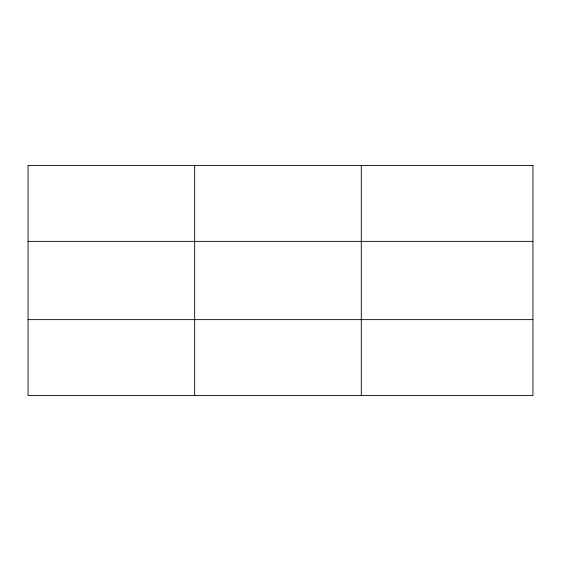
<?xml version="1.0" encoding="UTF-8"?>
<svg xmlns="http://www.w3.org/2000/svg" width="561" height="561" viewBox="0 0 561 561"><rect width="100%" height="100%" fill="white"/><g stroke="black" fill="none" stroke-linecap="round" stroke-linejoin="round"><path stroke-width="0.84" d="M194.667 165.418L194.667 395.582M361.284 165.418L361.284 395.582M28.05 241.37L532.95 241.37M28.05 319.63L532.95 319.63M532.95 165.418L532.95 395.582L28.05 395.582L28.05 165.418L532.95 165.418"/></g></svg>
